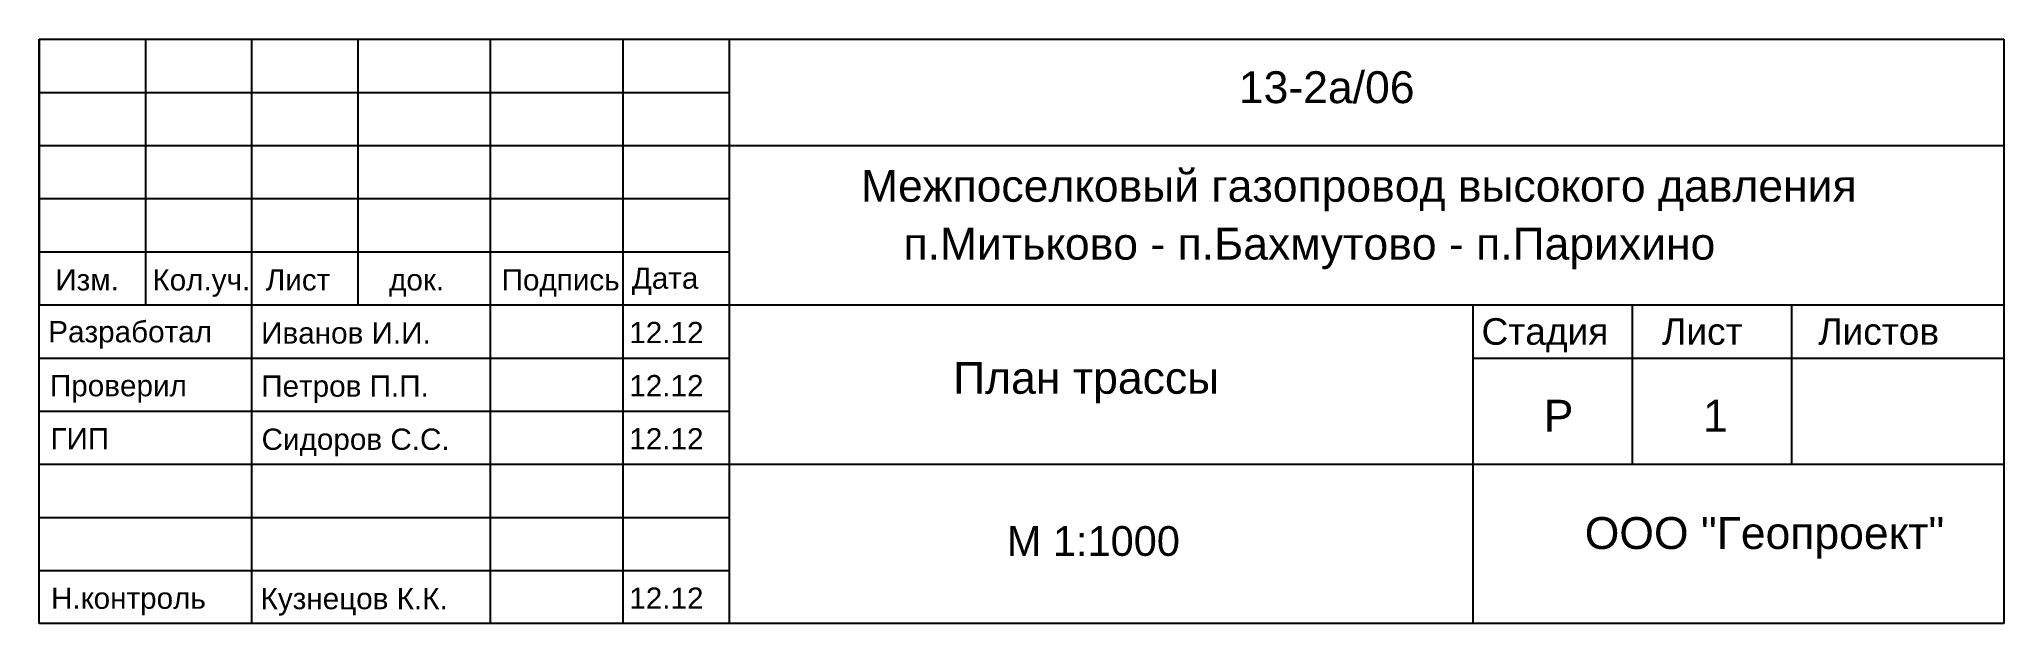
# Model space of a CAD drawing. Header units: metres. Extents: x 334 to 519, y 545 to 600.
import ezdxf

# ---------------------------------------------------------------- set-up
doc = ezdxf.new("R2010")
doc.units = ezdxf.units.M
doc.styles.add('OTI', font='arial.ttf', dxfattribs={"height": 2})

msp = doc.modelspace()

# ---------------------------------------------------------------- linework, layer by layer
at = {"color": 0, "linetype": 'Continuous', "ltscale": 0.3}
for p, q in [((334.24, 599.57), (519.24, 599.57)), ((334.24, 544.57), (334.24, 599.57)), ((354.24, 544.57), (354.24, 599.57)), ((376.74, 544.57), (376.74, 599.57)), ((389.24, 544.57), (389.24, 599.57)), ((399.24, 544.57), (399.24, 599.57)), ((519.24, 599.57), (519.24, 544.57)), ((334.24, 589.57), (519.24, 589.57)), ((334.24, 574.57), (519.24, 574.57)), ((334.24, 559.57), (519.24, 559.57)), ((519.24, 544.57), (334.24, 544.57))]:
    msp.add_line(p, q, dxfattribs=at)
at = {"color": 0, "linetype": 'Continuous', "ltscale": 0.3, "flags": 128}
for points in [[(334.24, 599.57), (334.24, 574.57)], [(344.24, 599.57), (344.24, 574.57)], [(364.24, 599.57), (364.24, 574.57)], [(334.24, 594.57), (399.24, 594.57)], [(334.24, 584.57), (399.24, 584.57)], [(334.24, 579.57), (399.24, 579.57)], [(469.24, 574.57), (519.24, 574.57)], [(469.24, 574.57), (469.24, 544.57)], [(469.24, 574.57), (469.24, 559.57)], [(484.24, 574.57), (484.24, 559.57)], [(499.24, 574.57), (499.24, 559.57)], [(519.24, 574.57), (519.24, 544.57)], [(334.24, 569.57), (399.24, 569.57)], [(469.24, 569.57), (519.24, 569.57)], [(334.24, 564.57), (399.24, 564.57)], [(334.24, 559.57), (399.24, 559.57)], [(334.24, 559.57), (399.24, 559.57)], [(334.24, 554.57), (399.24, 554.57)], [(334.24, 549.57), (399.24, 549.57)]]:
    msp.add_lwpolyline(points, dxfattribs=at)

# ---------------------------------------------------------------- texts
at = {"color": 0, "linetype": 'Continuous', "style": 'OTI'}
for s, height, p in [('13-2а/06', 3, (447.21, 593.56)), ('Межпоселковый газопровод высокого давления', 3, (411.62, 584.28)), (' п.Митьково - п.Бахмутово - п.Парихино', 3, (414.46, 578.83)), ('Изм.', 2, (335.75, 575.93)), ('Кол.уч.', 2, (344.89, 575.93)), ('Лист', 2, (355.57, 575.93)), ('док.', 2, (367.18, 575.93)), ('Подпись', 2, (377.78, 575.93)), ('Дата', 2, (390.03, 576.09)), ('Разработал', 2, (335.08, 571.05)), ('Иванов И.И.', 2, (355.13, 570.93)), ('12.12', 2, (389.8, 570.97)), ('Стадия', 2.5, (470.06, 570.82)), ('Лист', 2.5, (487.06, 570.82)), ('Листов', 2.5, (501.77, 570.82)), ('Проверил', 2, (335.24, 565.97)), ('12.12', 2, (389.8, 565.97)), ('План трассы', 3, (420.3, 566.21)), ('Петров П.П.', 2, (355.14, 565.93)), ('Р', 3, (475.92, 562.64)), ('1', 3, (490.92, 562.64)), ('ГИП', 2, (335.29, 560.97)), ('Сидоров С.С.', 2, (355.17, 560.93)), ('12.12', 2, (389.8, 560.97)), ('М 1:1000', 2.8, (425.35, 550.95)), ('ООО "Геопроект"', 3, (479.78, 551.6)), ('Н.контроль', 2, (335.34, 545.97)), ('Кузнецов К.К.', 2, (355.08, 545.93)), ('12.12', 2, (389.8, 545.97))]:
    msp.add_text(s, height=height, dxfattribs=at).set_placement(p)

doc.saveas('drawing.dxf')
